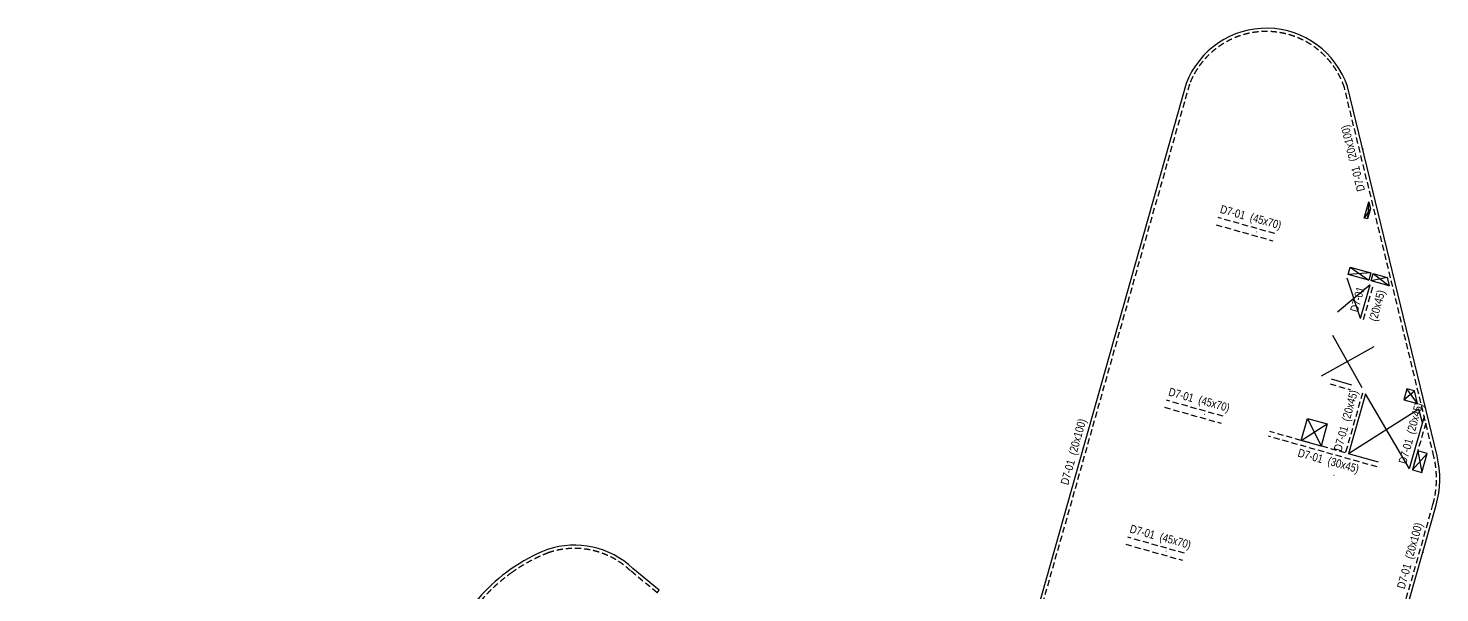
# Model space of a CAD drawing. Header units: millimetres. Extents: x 5400 to 3023951, y -127214 to 225084.
# Drawn here: x 1880688 to 1966913, y 71774 to 106284 of the extents above; entities that cross this region are included whole.
import ezdxf
from ezdxf.enums import TextEntityAlignment as Align

# ---------------------------------------------------------------- set-up
doc = ezdxf.new("R2010")
doc.units = ezdxf.units.MM
doc.header["$LTSCALE"] = 100
doc.linetypes.add('HIDDEN', pattern=[0.375, 0.25, -0.125])
for name, color, linetype in [('ccu11-Manh', 8, 'Continuous'), ('ccu11-Thay', 7, 'Continuous'), ('ccu12-Khuat', 9, 'HIDDEN'), ('ccu12-Lomo', 2, 'Continuous'), ('ccu12-Text', 31, 'Continuous'), ('ccu12-Thay', 7, 'Continuous')]:
    doc.layers.add(name, color=color, linetype=linetype)
doc.layers.add('ccu12-Tencaukien', color=9, linetype='Continuous', lineweight=15)
doc.styles.add('Arial Narrow', font='ARIALN.TTF')

# ---------------------------------------------------------------- blocks, each defined once
blk = doc.blocks.new('*U4')
at = {"layer": 'ccu12-Tencaukien', "color": 8, "ltscale": 10000}
blk.add_line((361, -155), (354, -155), dxfattribs=at)
at = {"layer": 'ccu12-Text', "color": 2, "style": 'Arial Narrow', "width": 0.8}
blk.add_attdef('SH', text='', height=300, dxfattribs=at).set_placement((276, 6), align=Align.BOTTOM_RIGHT)
at = {"layer": 'ccu12-Text', "color": 31, "style": 'Arial Narrow', "width": 0.8}
for tag, p in [('(', (508, -75)), ('KT', (633, -75)), (')', (963, -75))]:
    blk.add_attdef(tag, text='', height=250, dxfattribs=at).set_placement(p, align=Align.BOTTOM_LEFT)
blk = doc.blocks.new('Lomo T20')
at = {"layer": 'ccu11-Manh', "ltscale": 0.5}
for p, q in [((75587, 83943, 0), (75212, 83352, 0)), ((75489, 84346, 0), (75404, 83325, 0)), ((74364, 80350), (75491, 79560)), ((75614, 79997), (74240, 79913)), ((76610, 79716), (75635, 79519)), ((75759, 79956), (76733, 79209)), ((71371, 69760, 0), (72955, 70768, 0)), ((71752, 71108, 0), (72574, 69420, 0)), ((78489, 69126), (78740, 67808)), ((79066, 68963), (78163, 67971)), ((57204, 39300), (55565, 40854)), ((55280, 39844), (57490, 40311)), ((16450, 32716, 0), (17213, 33253, 0)), ((17023, 33409, 0), (16640, 32558, 0))]:
    blk.add_line(p, q, dxfattribs=at)
at = {"layer": 'ccu11-Manh'}
for p, q in [((77638, 72250), (78287, 72795, 0)), ((78474, 72014), (77825, 72915, 0))]:
    blk.add_line(p, q, dxfattribs=at)
at = {"layer": 'ccu11-Manh', "ltscale": 5}
for p, q in [((25535, 46546), (27890, 48298)), ((27350, 48744), (26075, 46101)), ((33120, 44109), (33127, 42547)), ((32324, 43145), (32140, 41352)), ((32356, 43183), (33891, 43472)), ((33095, 42508), (31369, 41988)), ((41102, 41627, 0), (41429, 40060)), ((42066, 40831, 0), (40466, 40856, 0)), ((47786, 39987, 0), (48691, 37305, 0)), ((20606, 37361), (19556, 39227)), ((47151, 37740, 0), (49326, 39552, 0)), ((18938, 38479), (18531, 36573)), ((19065, 38633), (21096, 37955)), ((19632, 37906), (17837, 37146)), ((18647, 36478), (20479, 37207)), ((19748, 37811), (19378, 35874)), ((14319, 32887), (15366, 31017)), ((15860, 31614, 0), (13826, 32289)), ((9580, 22436), (9767, 20855)), ((4951, 21590), (5159, 19800, 0)), ((10467, 21704), (8880, 21588)), ((4157, 20628, 0), (5954, 20762))]:
    blk.add_line(p, q, dxfattribs=at)
at = {"layer": 'ccu12-Lomo', "elevation": 0}
for points in [[(75404, 83298), (75212, 83352), (75489, 84346), (75587, 83943), (75404, 83298)], [(75615, 79997), (75491, 79560), (74240, 79913), (74364, 80350), (75614, 79997)], [(75759, 79956), (76610, 79716), (76733, 79209), (75635, 79519), (75759, 79956)], [(78286, 72794), (77825, 72915), (77638, 72250), (78474, 72014), (78286, 72794)], [(72955, 70768), (72574, 69420), (71371, 69760), (71752, 71108), (72955, 70768)], [(78740, 67808), (79066, 68963), (78489, 69126), (78163, 67971), (78740, 67808)], [(17023, 33409), (17213, 33253), (16640, 32558), (16450, 32716), (17023, 33409)]]:
    blk.add_lwpolyline(points, dxfattribs=at)
at = {"layer": 'ccu12-Lomo', "ltscale": 0.5, "elevation": 0}
for points in [[(27350, 48744), (25535, 46546), (26075, 46101), (27890, 48298), (27350, 48744)], [(49326, 39552), (47786, 39987), (47152, 37740), (48691, 37305), (49326, 39552)], [(4157, 20628), (4951, 21590), (5954, 20762), (5159, 19800), (4157, 20628)]]:
    blk.add_lwpolyline(points, dxfattribs=at)
for points in [[(32356, 43183), (33127, 42547), (33891, 43472), (33120, 44109)], [(32324, 43145), (33095, 42508), (32140, 41352), (31369, 41988)], [(41102, 41627), (42066, 40831), (41429, 40060), (40465, 40856)], [(19556, 39227), (21096, 37955), (20606, 37361), (19065, 38633)], [(18938, 38479), (19632, 37906), (18531, 36573), (17837, 37146)], [(19748, 37811), (20479, 37207), (19378, 35874), (18647, 36478)], [(14319, 32887), (15860, 31614), (15366, 31017), (13826, 32289)], [(8880, 21588), (9767, 20855), (10467, 21704), (9580, 22436)]]:
    blk.add_lwpolyline(points, close=True, dxfattribs=at)
at = {"layer": 'ccu12-Lomo', "ltscale": 0.5}
blk.add_lwpolyline([(57204, 39300), (57490, 40311), (55565, 40854), (55280, 39844), (57204, 39300)], dxfattribs=at)
blk = doc.blocks.new('*U28')
at = {"layer": 'ccu12-Tencaukien', "color": 8, "ltscale": 10000}
blk.add_line((361, -155), (354, -155), dxfattribs=at)
at = {"layer": 'ccu12-Text', "color": 2, "style": 'Arial Narrow', "width": 0.8}
blk.add_attdef('SH', text='', height=300, dxfattribs=at).set_placement((276, 6), align=Align.BOTTOM_RIGHT)
at = {"layer": 'ccu12-Text', "color": 31, "style": 'Arial Narrow', "width": 0.8}
for tag, p in [('(', (508, -75)), ('KT', (633, -75)), (')', (963, -75))]:
    blk.add_attdef(tag, text='', height=250, dxfattribs=at).set_placement(p, align=Align.BOTTOM_LEFT)
blk = doc.blocks.new('*U29')
at = {"layer": 'ccu12-Tencaukien', "color": 8, "ltscale": 10000}
blk.add_line((361, -155), (354, -155), dxfattribs=at)
at = {"layer": 'ccu12-Text', "color": 2, "style": 'Arial Narrow', "width": 0.8}
blk.add_attdef('SH', text='', height=300, dxfattribs=at).set_placement((276, 6), align=Align.BOTTOM_RIGHT)
at = {"layer": 'ccu12-Text', "color": 31, "style": 'Arial Narrow', "width": 0.8}
for tag, p in [('(', (508, -75)), ('KT', (633, -75)), (')', (963, -75))]:
    blk.add_attdef(tag, text='', height=250, dxfattribs=at).set_placement(p, align=Align.BOTTOM_LEFT)
blk = doc.blocks.new('*U165')
at = {"layer": 'ccu12-Tencaukien', "color": 8, "ltscale": 10000}
blk.add_line((361, -155), (354, -155), dxfattribs=at)
at = {"layer": 'ccu12-Text', "color": 2, "style": 'Arial Narrow', "width": 0.8}
blk.add_attdef('SH', text='', height=300, dxfattribs=at).set_placement((276, 6), align=Align.BOTTOM_RIGHT)
at = {"layer": 'ccu12-Text', "color": 31, "style": 'Arial Narrow', "width": 0.8}
for tag, p in [('(', (508, -75)), ('KT', (633, -75)), (')', (963, -75))]:
    blk.add_attdef(tag, text='', height=250, dxfattribs=at).set_placement(p, align=Align.BOTTOM_LEFT)
blk = doc.blocks.new('*U166')
at = {"layer": 'ccu12-Tencaukien', "color": 8, "ltscale": 10000}
blk.add_line((361, -155), (354, -155), dxfattribs=at)
at = {"layer": 'ccu12-Text', "color": 2, "style": 'Arial Narrow', "width": 0.8}
blk.add_attdef('SH', text='', height=300, dxfattribs=at).set_placement((276, 6), align=Align.BOTTOM_RIGHT)
at = {"layer": 'ccu12-Text', "color": 31, "style": 'Arial Narrow', "width": 0.8}
for tag, p in [('(', (508, -75)), ('KT', (633, -75)), (')', (963, -75))]:
    blk.add_attdef(tag, text='', height=250, dxfattribs=at).set_placement(p, align=Align.BOTTOM_LEFT)
blk = doc.blocks.new('*U158')
at = {"layer": 'ccu12-Tencaukien', "color": 8, "ltscale": 10000}
blk.add_line((361, -155), (354, -155), dxfattribs=at)
at = {"layer": 'ccu12-Text', "color": 2, "style": 'Arial Narrow', "width": 0.8}
blk.add_attdef('SH', text='', height=300, dxfattribs=at).set_placement((276, 6), align=Align.BOTTOM_RIGHT)
at = {"layer": 'ccu12-Text', "color": 31, "style": 'Arial Narrow', "width": 0.8}
for tag, p in [('(', (508, -75)), ('KT', (633, -75)), (')', (963, -75))]:
    blk.add_attdef(tag, text='', height=250, dxfattribs=at).set_placement(p, align=Align.BOTTOM_LEFT)

msp = doc.modelspace()

# ---------------------------------------------------------------- linework, layer by layer
at = {"layer": 'ccu11-Manh', "ltscale": 0.5}
for p, q in [((1962652.4, 90604.4), (1960672.4, 88929.8)), ((1962067.8, 88535.5), (1961257, 90998.7)), ((1962169.4, 84298.2), (1960374.4, 87507.2)), ((1962876.4, 86800.2), (1959667.4, 85005.2)), ((1965055.2, 79352.1), (1962376.5, 83927.9)), ((1965640.8, 83005.5), (1961343.1, 80270.6, 0))]:
    msp.add_line(p, q, dxfattribs=at)
at = {"layer": 'ccu11-Thay', "ltscale": 0.5}
msp.add_line((1919107.9, 71774.4), (1919235.7, 71929.1), dxfattribs=at)
at = {"layer": 'ccu12-Khuat', "ltscale": 15}
for p, q in [((1951618.1, 102856.1, 0), (1938478.1, 56361.2, 0)), ((1966551, 80097.9), (1961083.6, 102676.9, 0)), ((1953246.2, 94275.5), (1956710.6, 93296.6)), ((1956833, 93729.7), (1953368.6, 94708.6)), ((1962260.2, 88481.1), (1962844.9, 90550.1)), ((1960211.3, 84539.7), (1961462.3, 84186.2)), ((1962184, 83982.3, 0), (1961150.6, 80325, 0)), ((1950091.9, 83112.6), (1953556.3, 82133.7)), ((1953678.6, 82566.8), (1950214.3, 83545.7)), ((1966051.9, 82151.3), (1965245.7, 79298.2)), ((1963089.9, 79465.3, 0), (1956449.9, 81341.6)), ((1961150.6, 80325, 0), (1956531.5, 81630.3)), ((1953857, 32448.3), (1966495.7, 77176)), ((1951312.9, 74194.6, 0), (1947848.5, 75173.5)), ((1947726.2, 74740.5), (1951190.5, 73761.5, 0))]:
    msp.add_line(p, q, dxfattribs=at)
at = {"layer": 'ccu12-Khuat', "ltscale": 15, "elevation": 0}
msp.add_lwpolyline([(1919108.3, 71774.9), (1917480.9, 73118.9, 0.2784217), (1912478.9, 74228.1, 0.0634641), (1910253.2, 73032, 0.0535105), (1908525.5, 71510.3), (1906074.9, 68556.3), (1880842.2, 38010.8)], format="xyb", dxfattribs=at)
at = {"layer": 'ccu12-Khuat', "ltscale": 15}
for centre, radius, start, end in [((1956318.3, 101048.7, 0), 5034.9, 18.663294, 159.167695), ((1960952.8, 78742.3), 5760, 344.221226, 13.61189)]:
    msp.add_arc(centre, radius, start, end, dxfattribs=at)
at = {"layer": 'ccu12-Thay'}
for p, q in [((1951425.7, 102910.5, 0), (1938277.6, 56386.9)), ((1966745.4, 80144.9), (1961278, 102723.9, 0)), ((1962067.8, 88535.5), (1962652.4, 90604.4)), ((1961543.9, 84474.9), (1960292.9, 84828.4)), ((1962376.5, 83927.9, 0), (1961343.1, 80270.6, 0)), ((1965848.3, 82158.7), (1965640.8, 83005.5)), ((1965956, 82547.4), (1965053.2, 79352.6)), ((1963171.5, 79754, 0), (1961343.1, 80270.6, 0)), ((1954049.4, 32394), (1966688.2, 77121.6))]:
    msp.add_line(p, q, dxfattribs=at)
at = {"layer": 'ccu12-Thay', "ltscale": 0.5, "elevation": 0}
msp.add_lwpolyline([(1919235.7, 71929.1), (1917613.6, 73268.6, 0.2782647), (1912411.1, 74416.3, 0.0635543), (1910137.3, 73195.1, 0.0536127), (1908374.7, 71641.8), (1905920.9, 68683.8), (1880688, 38138.2), (1880842.2, 38010.8)], format="xyb", dxfattribs=at)
at = {"layer": 'ccu12-Thay'}
for centre, radius, start, end in [((1956318.3, 101048.7, 0), 5234.9, 18.663294, 159.167695), ((1960952.8, 78742.3), 5960, 344.221226, 13.61189)]:
    msp.add_arc(centre, radius, start, end, dxfattribs=at)

# ---------------------------------------------------------------- block references
at = {"layer": 'ccu12-Lomo'}
msp.add_blockref('Lomo T20', (1887085.1, 11326.3), dxfattribs=at)
at = {"layer": 'ccu12-Tencaukien'}
ref = msp.add_blockref('*U4', (1962136.5, 98208.5, 0), dxfattribs=dict(at, xscale=1.815893337873054, yscale=1.815893337873054, zscale=1.815893337873054, rotation=103.6118897536134))
ref.add_attrib('KT', '(20x100)', dxfattribs={"color": 31, "height": 500, "rotation": 103.61189, "style": 'Arial Narrow'}).set_placement((1962027.5, 98243.9, 0), align=Align.BOTTOM_LEFT)
ref.add_attrib('SH', 'D7-01', dxfattribs={"color": 2, "height": 500, "rotation": 103.61189, "style": 'Arial Narrow'}).set_placement((1962128, 97926.2, 0), align=Align.BOTTOM_RIGHT)
ref = msp.add_blockref('*U165', (1955155.9, 94293, 0), dxfattribs=dict(at, xscale=1.815893337873054, yscale=1.815893337873054, zscale=1.815893337873054, rotation=344.2212278170489))
ref.add_attrib('KT', '(45x70)', dxfattribs={"color": 31, "height": 500, "rotation": 344.221228, "style": 'Arial Narrow'}).set_placement((1955240.2, 94370.6), align=Align.BOTTOM_LEFT)
ref.add_attrib('SH', 'D7-01', dxfattribs={"color": 2, "height": 500, "rotation": 344.221228, "style": 'Arial Narrow'}).set_placement((1954914.1, 94439), align=Align.BOTTOM_RIGHT)
ref = msp.add_blockref('*U4', (1962620.4, 90595, 0), dxfattribs=dict(at, xscale=1.815893337873054, yscale=1.815893337873054, zscale=1.815893337873054, rotation=74.21909893616227))
ref.add_attrib('KT', '(20x45)', dxfattribs={"color": 31, "height": 500, "rotation": 74.219099, "style": 'Arial Narrow'}).set_placement((1963203.9, 88288, 0), align=Align.BOTTOM_LEFT)
ref.add_attrib('SH', 'D7-01', dxfattribs={"color": 2, "height": 500, "rotation": 74.219099, "style": 'Arial Narrow'}).set_placement((1962474.4, 90353.2, 0), align=Align.BOTTOM_RIGHT)
ref = msp.add_blockref('*U166', (1952001.6, 83130.1, 0), dxfattribs=dict(at, xscale=1.815893337873054, yscale=1.815893337873054, zscale=1.815893337873054, rotation=344.2212278170489))
ref.add_attrib('KT', '(45x70)', dxfattribs={"color": 31, "height": 500, "rotation": 344.221228, "style": 'Arial Narrow'}).set_placement((1952085.9, 83207.7), align=Align.BOTTOM_LEFT)
ref.add_attrib('SH', 'D7-01', dxfattribs={"color": 2, "height": 500, "rotation": 344.221228, "style": 'Arial Narrow'}).set_placement((1951759.8, 83276.1), align=Align.BOTTOM_RIGHT)
ref = msp.add_blockref('*U28', (1961618.8, 82085.5, 0), dxfattribs=dict(at, xscale=1.815893337873054, yscale=1.815893337873054, zscale=1.815893337873054, rotation=74.21909893616227))
ref.add_attrib('KT', '(20x45)', dxfattribs={"color": 31, "height": 500, "rotation": 74.219099, "style": 'Arial Narrow'}).set_placement((1961541.2, 82169.9, 0), align=Align.BOTTOM_LEFT)
ref.add_attrib('SH', 'D7-01', dxfattribs={"color": 2, "height": 500, "rotation": 74.219099, "style": 'Arial Narrow'}).set_placement((1961472.7, 81843.7, 0), align=Align.BOTTOM_RIGHT)
ref = msp.add_blockref('*U29', (1965578, 81313.1, 0), dxfattribs=dict(at, xscale=1.815893337873054, yscale=1.815893337873054, zscale=1.815893337873054, rotation=74.21909893616227))
ref.add_attrib('KT', '(20x45)', dxfattribs={"color": 31, "height": 500, "rotation": 74.219099, "style": 'Arial Narrow'}).set_placement((1965500.3, 81397.5, 0), align=Align.BOTTOM_LEFT)
ref.add_attrib('SH', 'D7-01', dxfattribs={"color": 2, "height": 500, "rotation": 74.219099, "style": 'Arial Narrow'}).set_placement((1965431.9, 81071.4, 0), align=Align.BOTTOM_RIGHT)
ref = msp.add_blockref('*U4', (1944929.3, 80027.3, 0), dxfattribs=dict(at, xscale=1.815893337873054, yscale=1.815893337873054, zscale=1.815893337873054, rotation=74.21909893616227))
ref.add_attrib('KT', '(20x100)', dxfattribs={"color": 31, "height": 500, "rotation": 74.219099, "style": 'Arial Narrow'}).set_placement((1944851.7, 80111.7, 0), align=Align.BOTTOM_LEFT)
ref.add_attrib('SH', 'D7-01', dxfattribs={"color": 2, "height": 500, "rotation": 74.219099, "style": 'Arial Narrow'}).set_placement((1944783.3, 79785.5, 0), align=Align.BOTTOM_RIGHT)
ref = msp.add_blockref('*U4', (1959899.8, 79399.8, 0), dxfattribs=dict(at, xscale=1.815893337873054, yscale=1.815893337873054, zscale=1.815893337873054, rotation=344.2212278170489))
ref.add_attrib('KT', '(30x45)', dxfattribs={"color": 31, "height": 500, "rotation": 344.221228, "style": 'Arial Narrow'}).set_placement((1959984.2, 79477.5), align=Align.BOTTOM_LEFT)
ref.add_attrib('SH', 'D7-01', dxfattribs={"color": 2, "height": 500, "rotation": 344.221228, "style": 'Arial Narrow'}).set_placement((1959658, 79545.9), align=Align.BOTTOM_RIGHT)
ref = msp.add_blockref('*U158', (1949635.8, 74757.9, 0), dxfattribs=dict(at, xscale=1.815893337873054, yscale=1.815893337873054, zscale=1.815893337873054, rotation=344.2212278170489))
ref.add_attrib('KT', '(45x70)', dxfattribs={"color": 31, "height": 500, "rotation": 344.221228, "style": 'Arial Narrow'}).set_placement((1949720.2, 74835.6), align=Align.BOTTOM_LEFT)
ref.add_attrib('SH', 'D7-01', dxfattribs={"color": 2, "height": 500, "rotation": 344.221228, "style": 'Arial Narrow'}).set_placement((1949394, 74904), align=Align.BOTTOM_RIGHT)
ref = msp.add_blockref('*U4', (1965477.3, 73675.6, 0), dxfattribs=dict(at, xscale=1.815893337873054, yscale=1.815893337873054, zscale=1.815893337873054, rotation=74.21909893616227))
ref.add_attrib('KT', '(20x100)', dxfattribs={"color": 31, "height": 500, "rotation": 74.219099, "style": 'Arial Narrow'}).set_placement((1965399.7, 73760, 0), align=Align.BOTTOM_LEFT)
ref.add_attrib('SH', 'D7-01', dxfattribs={"color": 2, "height": 500, "rotation": 74.219099, "style": 'Arial Narrow'}).set_placement((1965331.3, 73433.8, 0), align=Align.BOTTOM_RIGHT)

doc.saveas('drawing.dxf')
